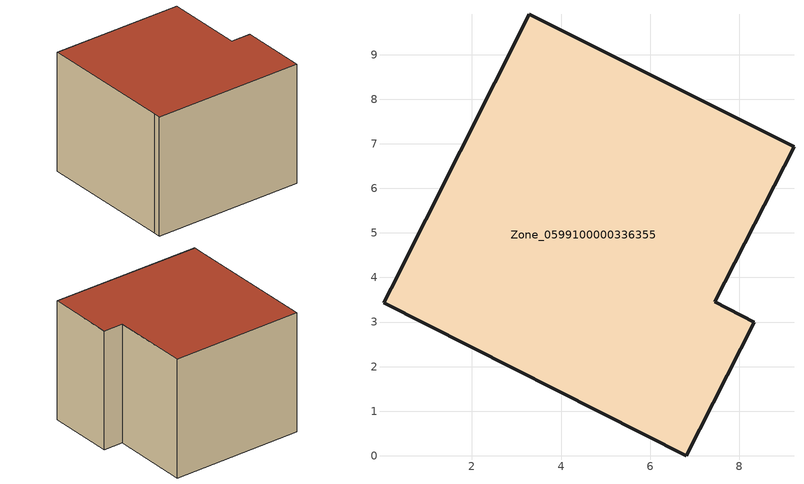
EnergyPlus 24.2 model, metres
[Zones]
Zone_0599100000336355
 floor ground (C_G): 7.45,3.46 8.34,3 6.8,0 0.01,3.43 0.19,3.76 3.29,9.91 9.23,6.94 z0
 wall outside (C_F): 0.01,3.43 6.8,0 8.34,3 7.45,3.46 9.23,6.94 3.29,9.91 0.19,3.76 0.01,3.43 z0:5.95
 roof outside (C_R): 0.19,3.76 0.01,3.43 6.8,0 8.34,3 7.45,3.46 9.23,6.94 3.29,9.91 z5.95
[BUILDING]
Pand.0599100000336355: North Axis=0; Terrain=City; Loads Convergence Tolerance Value=0.04; Temperature Convergence Tolerance Value=0.4; Solar Distribution=FullExterior; Maximum Number of Warmup Days=25; Minimum Number of Warmup Days=1
[Site:Location]
Rotterdam.The.Hague.AP_ZH_NLD Design_Conditions: Latitude=51.96; Longitude=4.45; Time Zone=1; Elevation=-4.5
[SITE:GROUNDTEMPERATURE:BUILDINGSURFACE]
18, 18, 18, 18, 18, 18, 18, 18, 18, 18, 18, 18
[MATERIAL] Thermal Absorptance=0.9; Solar Absorptance=0.7; Visible Absorptance=0.7
Name | Roughness | Thickness | Conductivity | Density | Specific Heat
G.TI.1975-1991 | MediumSmooth | 0.15 | 0.288461 | 540 | 1210
F.TI.1975-1991 | Rough | 0.3 | 0.230769 | 1920 | 840
R.TI.1975-1991 | MediumRough | 0.2 | 0.153846 | 1500 | 1000
[CONSTRUCTION]
C_G: G.TI.1975-1991
C_F: F.TI.1975-1991
C_R: R.TI.1975-1991
[ZONE]
Zone_0599100000336355: Type=1; Multiplier=1; Ceiling Height=Autocalculate; Volume=Autocalculate; Floor Area=autocalculate; Part of Total Floor Area=Yes
[ZONEINFILTRATION:DESIGNFLOWRATE]
Infil_Zone_0599100000336355: Zone or ZoneList or Space or SpaceList=Zone_0599100000336355; Schedule=AlwaysOn; Design Flow Rate Calculation Method=Flow/Area; Flow Rate per Floor Area=0.003; Constant Term Coefficient=1; Temperature Term Coefficient=0; Velocity Term Coefficient=0; Velocity Squared Term Coefficient=0
[HVACTEMPLATE:ZONE:IDEALLOADSAIRSYSTEM]
Zone_0599100000336355: Maximum Heating Supply Air Temperature=50; Minimum Cooling Supply Air Temperature=13; Maximum Heating Supply Air Humidity Ratio=0.0156; Minimum Cooling Supply Air Humidity Ratio=0.0077; Heating Limit=NoLimit; Cooling Limit=NoLimit; Dehumidification Control Type=ConstantSensibleHeatRatio; Cooling Sensible Heat Ratio=0.7; Dehumidification Setpoint=60; Humidification Control Type=None; Humidification Setpoint=30; Outdoor Air Method=None; Outdoor Air Flow Rate per Person=0.00944; Outdoor Air Flow Rate per Zone Floor Area=0; Outdoor Air Flow Rate per Zone=0; Demand Controlled Ventilation Type=None; Outdoor Air Economizer Type=NoEconomizer; Heat Recovery Type=None; Sensible Heat Recovery Effectiveness=0.7; Latent Heat Recovery Effectiveness=0.65
[ZONECONTROL:THERMOSTAT]
ThermostatControl_Zone_0599100000336355: Zone or ZoneList=Zone_0599100000336355; Control Type Schedule=DualSetpointControlType; Control 1=Thermostat_Zone_0599100000336355; Temperature Difference Between Cutout And Setpoint=0
[THERMOSTATSETPOINT:DUALSETPOINT]
Thermostat_Zone_0599100000336355: Heating Setpoint Temperature Schedule=HeatingSetpoint_Zone_0599100000336355; Cooling Setpoint Temperature Schedule=CoolingSetpoint_Zone_0599100000336355
[SCHEDULE:COMPACT]
HeatingSetpoint_Zone_0599100000336355: Through: 12/31, For: AllDays, Until: 24:00, 21
CoolingSetpoint_Zone_0599100000336355: Through: 12/31, For: AllDays, Until: 24:00, 24
DualSetpointControlType: Through: 12/31, For: AllDays, Until: 24:00, 4
AlwaysOn: Through: 12/31, For: AllDays, Until: 24:00, 1
